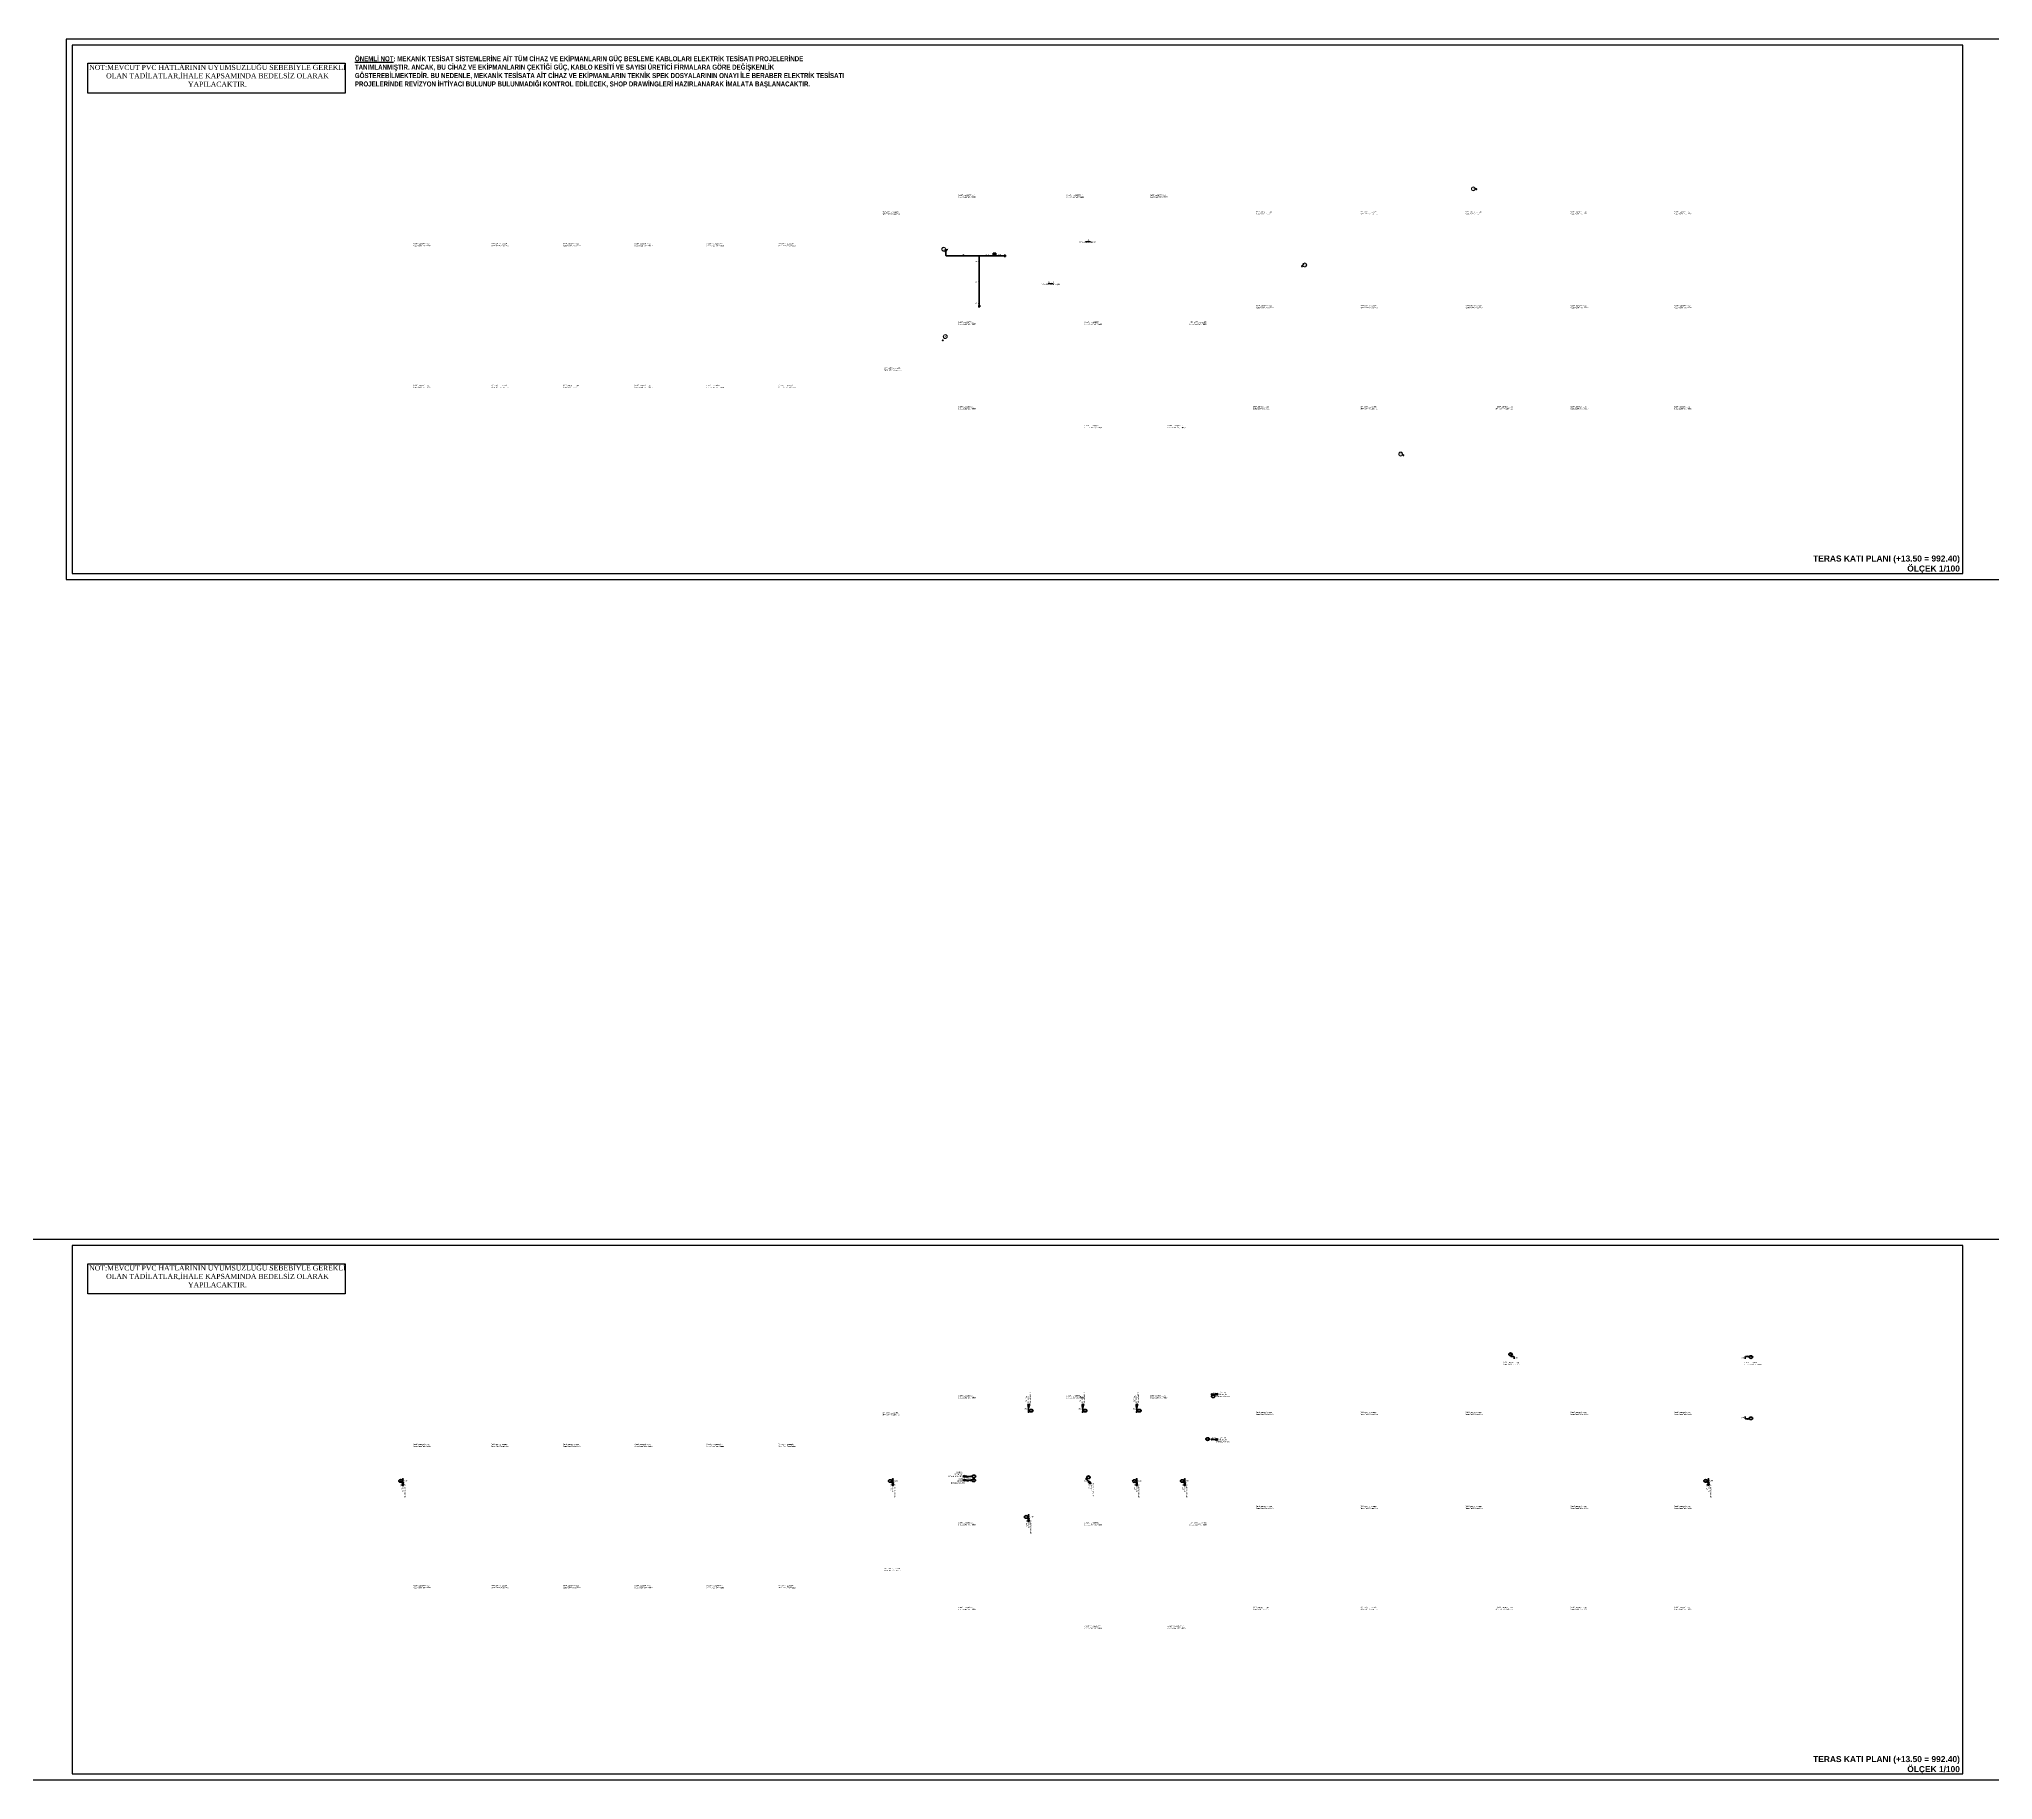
# Model space of a CAD drawing. Header units: centimetres. Extents: x 372964 to 529194, y 28783 to 59011.
# Drawn here: x 405014 to 437564, y 30011 to 59011 of the extents above; entities that cross this region are included whole.
import ezdxf
from ezdxf.enums import TextEntityAlignment as Align

# ---------------------------------------------------------------- set-up
doc = ezdxf.new("R2010")
doc.units = ezdxf.units.CM
for name, color, linetype in [('-M-MAHAL-DEBILER', 7, 'Continuous'), ('-M-MAHAL-ETIKET-NOT', 7, 'Continuous'), ('-M-MAHAL-ETIKET-NOTM', 7, 'Continuous'), ('-M-MAHAL-ETK-', 7, 'Continuous'), ('-M-MAHAL-HAVA-DEGISIM', 7, 'Continuous'), ('-M-MAHAL-NO', 7, 'Continuous'), ('-M-MAHAL-NOM', 7, 'Continuous')]:
    doc.layers.add(name, color=color, linetype=linetype)
for name, color, linetype, lineweight in [('0-KRCN-IST-YAZI', 81, 'Continuous', 30), ('0-KRCN-SHT-KOLADI-YAZIYAĞMURSUYU', 4, 'Continuous', 35), ('0-KRCN-SHT-LAVABO', 171, 'Continuous', 35), ('0-KRCN-SHT-PİSSU-BORU', 220, 'PISSU_LINE50', 40), ('0-KRCN-SHT-SÜZGEÇBANYO', 171, 'Continuous', 35), ('0-KRCN-SHT-YAZI-KOLADI-PİSSU', 1, 'Continuous', 35), ('0-KRCN-SHT-YAZI-ÇAP-PİSSU', 41, 'Continuous', 30), ('0-KRCN-SHT-YAĞMURSUYUBORUSU-100', 102, 'PISSU_LINE50', 35), ('0-KRCN-Z-ANTET', 71, 'Continuous', 30), ('0-MEK-SHT-aa YAĞMURSUYUBORUSU-100', 3, 'PISSU_LINE50', 35), ('0-MEK-SHT-KOLADI-YAZIYAĞMURSUYU', 4, 'Continuous', 35), ('AS_YAZI', 8, 'Continuous', 9), ('LBT-RADYATÖR ÇAP', 31, 'Continuous', 30)]:
    doc.layers.add(name, color=color, linetype=linetype, lineweight=lineweight)
doc.styles.add('-M-ISSO-TEXT-TTF', font='ARIALN.TTF')
doc.styles.add('-M-MHLETK-NOT', font='romans.shx', dxfattribs={"width": 0.7})
doc.styles.add('-M-MHLETK-TEXT', font='ARIALN.TTF', dxfattribs={"width": 0.7})
doc.styles.add('ARIAL', font='arial.ttf', dxfattribs={"width": 0.8})
doc.styles.add('C 100', font='romans.shx', dxfattribs={"width": 0.7, "height": 17.5})
doc.styles.add('Kalin02', font='arialbd.ttf')
doc.styles.add('MUF', font='isocpeur.ttf')
doc.styles.add('ROMANT', font='arial.ttf', dxfattribs={"height": 0.15})
doc.styles.add('YAZI', font='times.ttf')
doc.styles.add('ÇAP-2', font='ARIALNBI.TTF')
doc.linetypes.add('PISSU_LINE50', pattern='A,50,-10,["C",MUF,S=10,R=0,X=1,Y=-5],0', length=60)

# ---------------------------------------------------------------- blocks, each defined once
blk = doc.blocks.new('0-MEK-SHT-SÜZGEÇ BANYO-1')
at = {"layer": '0-KRCN-SHT-SÜZGEÇBANYO', "color": 120, "lineweight": 20}
for p, q in [((-5, -4.5), (5, -4.5)), ((-5, -6.5), (5, -6.5)), ((-5, -8.5), (5, -8.5)), ((-5, -10.5), (5, -10.5))]:
    blk.add_line(p, q, dxfattribs=at)
at = {"layer": '0-KRCN-SHT-SÜZGEÇBANYO'}
blk.add_lwpolyline([(-7.5, 0), (7.5, 0), (7.5, -15), (-7.5, -15)], close=True, dxfattribs=at)
at = {"layer": '0-KRCN-SHT-SÜZGEÇBANYO', "color": 120, "lineweight": 20}
blk.add_lwpolyline([(-5, -2.5), (5, -2.5), (5, -12.5), (-5, -12.5)], close=True, dxfattribs=at)
at = {"layer": '0-KRCN-SHT-SÜZGEÇBANYO'}
blk.add_circle((0, -7.5), 3.5, dxfattribs=at)
blk = doc.blocks.new('A$C354C280E')
at = {"layer": '0-KRCN-SHT-YAZI-KOLADI-PİSSU', "color": 6, "lineweight": 20}
for radius in [22, 20]:
    blk.add_circle((0, 0), radius, dxfattribs=at)
at = {"layer": '0-KRCN-SHT-YAZI-KOLADI-PİSSU', "color": 6, "style": 'YAZI', "width": 0.7}
blk.add_text('PS', height=14, rotation=360, dxfattribs=at).set_placement((1, 0), align=Align.MIDDLE_RIGHT)
blk.add_attdef('99', text='', height=14, rotation=360, dxfattribs=at).set_placement((1, 0), align=Align.MIDDLE_LEFT)
blk = doc.blocks.new('M-MHLETK-YNG')
blk.add_wipeout([(-2.1, 1.7), (2.1, 1.7), (2.1, 0), (-2.1, 0)]).dxf.layer = '-M-MAHAL-ETK-'
at = {"layer": '-M-MAHAL-ETK-', "color": 0}
for p, q in [((-2.1, 0), (2.1, 0)), ((-1.2, 0), (-1.2, 0))]:
    blk.add_line(p, q, dxfattribs=at)
blk.add_lwpolyline([(-1.9, 1.7, 0.1, 0.1, 0), (1.9, 1.7, 0.1, 0.1, -0.414214), (2.1, 1.5, 0.1, 0.1, 0), (2.1, 0.2, 0.1, 0.1, -0.414214), (1.9, 0, 0.1, 0.1, 0), (-1.9, 0, 0.1, 0.1, -0.414214), (-2.1, 0.2, 0.1, 0.1, 0), (-2.1, 1.5, 0.1, 0.1, -0.414214)], format="xyseb", close=True, dxfattribs=at)
at = {"layer": '-M-MAHAL-DEBILER', "color": 4, "style": '-M-MHLETK-NOT', "width": 0.5, "flags": 8}
blk.add_attdef('DEBIS', text='', height=0.4, dxfattribs=at).set_placement((-2.2, 2.1), align=Align.MIDDLE_CENTER)
at = {"layer": '-M-MAHAL-DEBILER', "color": 191, "style": '-M-MHLETK-NOT', "width": 0.5, "flags": 8}
blk.add_attdef('DEBIR', text='', height=0.4, dxfattribs=at).set_placement((-1.6, 2.1), align=Align.MIDDLE_CENTER)
at = {"layer": '-M-MAHAL-DEBILER', "color": 31, "style": '-M-MHLETK-NOT', "width": 0.5, "flags": 8}
blk.add_attdef('DEBIF', text='', height=0.4, dxfattribs=at).set_placement((1.6, 2.1), align=Align.MIDDLE_CENTER)
at = {"layer": '-M-MAHAL-DEBILER', "color": 1, "style": '-M-MHLETK-NOT', "width": 0.5, "flags": 8}
blk.add_attdef('DEBIE', text='', height=0.4, dxfattribs=at).set_placement((2.3, 2.1), align=Align.MIDDLE_CENTER)
at = {"layer": '-M-MAHAL-ETIKET-NOT', "color": 3}
for tag, height, style, width, flags, p in [('KIS', 0.04, '-M-MHLETK-NOT', 0.5, 9, (-2.6, 1.6)), ('ALAN', 0.04, '-M-MHLETK-NOT', 0.5, 9, (-2.6, 1.6)), ('RH', 0.04, '-M-MHLETK-NOT', 0.5, 9, (-2.4, 1.6)), ('YUKSEKLIK', 0.04, '-M-MHLETK-NOT', 0.5, 9, (-2.3, 1.6)), ('YAZ', 0.04, '-M-MHLETK-NOT', 0.5, 9, (-2.2, 1.6)), ('MAH-ADI', 1.11, '-M-ISSO-TEXT-TTF', 0.8, 8, (0, -0.9))]:
    blk.add_attdef(tag, text='', height=height, dxfattribs=dict(at, style=style, width=width, flags=flags)).set_placement(p, align=Align.MIDDLE_CENTER)
at = {"layer": '-M-MAHAL-ETIKET-NOT', "color": 3, "style": '-M-MHLETK-NOT', "width": 0.5, "flags": 9}
for tag, p, height in [('KLKTR', (-2.6, 1.4), 0.04), ('HL', (-2.6, 1.5), 0.0286), ('RDY-BOY1', (-2.6, 1.4), 0.0286), ('RDY-BOY2', (-2.6, 1.3), 0.0286), ('RDY-BOY3', (-2.6, 1.3), 0.0286), ('RDY-BOY4', (-2.6, 1.2), 0.0286), ('KON-BOY1', (-2.6, 1.1), 0.0286), ('KON-BOY2', (-2.6, 1.1), 0.0286), ('KON-BOY3', (-2.6, 1), 0.0286), ('FCU-TIP1', (-2.6, 1), 0.0286), ('FCU-TIP2', (-2.6, 0.9), 0.0286), ('FCU-TIP3', (-2.6, 0.9), 0.0286), ('VRV-TIP1', (-2.6, 0.8), 0.0286), ('VRV-TIP2', (-2.6, 0.7), 0.0286), ('HLA', (-2.5, 1.5), 0.0286), ('RDY-TIP1', (-2.5, 1.4), 0.0286), ('RDY-TIP2', (-2.5, 1.3), 0.0286), ('RDY-TIP3', (-2.5, 1.3), 0.0286), ('RDY-TIP4', (-2.5, 1.2), 0.0286), ('KON-TIP1', (-2.5, 1.1), 0.0286), ('KON-TIP2', (-2.5, 1.1), 0.0286), ('KON-TIP3', (-2.5, 1), 0.0286), ('FCU-ADET1', (-2.5, 1), 0.0286), ('FCU-ADET2', (-2.5, 0.9), 0.0286), ('FCU-ADET3', (-2.5, 0.9), 0.0286), ('VRV-ADET1', (-2.5, 0.8), 0.0286), ('VRV-ADET2', (-2.5, 0.7), 0.0286), ('RDY-ADET1', (-2.4, 1.4), 0.0286), ('RDY-ADET2', (-2.4, 1.3), 0.0286), ('RDY-ADET3', (-2.4, 1.3), 0.0286), ('RDY-ADET4', (-2.4, 1.2), 0.0286), ('KON-ADET1', (-2.4, 1.1), 0.0286), ('KON-ADET2', (-2.4, 1.1), 0.0286), ('KON-ADET3', (-2.4, 1), 0.0286), ('FCU-KAP1', (-2.4, 1), 0.0286), ('FCU-KAP2', (-2.4, 0.9), 0.0286), ('FCU-KAP3', (-2.4, 0.9), 0.0286), ('VRV-KAP1', (-2.4, 0.8), 0.0286), ('VRV-KAP2', (-2.4, 0.7), 0.0286), ('RDY-ISI1', (-2.3, 1.4), 0.0286), ('RDY-ISI2', (-2.3, 1.3), 0.0286), ('RDY-ISI3', (-2.3, 1.3), 0.0286), ('RDY-ISI4', (-2.3, 1.2), 0.0286), ('KON-ISI1', (-2.3, 1.1), 0.0286), ('KON-ISI2', (-2.3, 1.1), 0.0286), ('KON-ISI3', (-2.3, 1), 0.0286), ('FCU-DUY1', (-2.3, 1), 0.0286), ('FCU-DUY2', (-2.3, 0.9), 0.0286), ('FCU-DUY3', (-2.3, 0.9), 0.0286), ('VRV-DUY1', (-2.3, 0.8), 0.0286), ('VRV-DUY2', (-2.3, 0.7), 0.0286), ('AHU', (-2.2, 1.4), 0.0286), ('SHG', (-2.2, 1.5), 0.0286), ('FCU-SOG1', (-2.2, 1), 0.0286), ('FCU-SOG2', (-2.2, 0.9), 0.0286), ('FCU-SOG3', (-2.2, 0.9), 0.0286), ('VRV-SOG1', (-2.2, 0.8), 0.0286), ('VRV-SOG2', (-2.2, 0.7), 0.0286), ('LHG', (-2.1, 1.5), 0.0286), ('RDY-BNP1', (-2.1, 1.4), 0.0286), ('RDY-BNP2', (-2.1, 1.3), 0.0286), ('RDY-BNP3', (-2.1, 1.3), 0.0286), ('RDY-BNP4', (-2.1, 1.2), 0.0286), ('KON-BNP1', (-2.1, 1.1), 0.0286), ('KON-BNP2', (-2.1, 1.1), 0.0286), ('KON-BNP3', (-2.1, 1), 0.0286), ('EF', (-2, 1.4), 0.0286), ('HG', (-2, 1.5), 0.0286), ('HGA', (-2, 1.5), 0.0286), ('RDY-BNK1', (-2, 1.4), 0.0286), ('RDY-BNK2', (-2, 1.3), 0.0286), ('RDY-BNK3', (-2, 1.3), 0.0286), ('RDY-BNK4', (-2, 1.2), 0.0286), ('KON-BNK1', (-2, 1.1), 0.0286), ('KON-BNK2', (-2, 1.1), 0.0286), ('KON-BNK3', (-2, 1), 0.0286), ('FCU-ISI1', (-2, 1), 0.0286), ('FCU-ISI2', (-2, 0.9), 0.0286), ('FCU-ISI3', (-2, 0.9), 0.0286), ('VRV-ISI1', (-2, 0.8), 0.0286), ('VRV-ISI2', (-2, 0.7), 0.0286), ('FCU-DEBI1', (-2, 1), 0.0286), ('FCU-DEBI2', (-2, 0.9), 0.0286), ('FCU-DEBI3', (-2, 0.9), 0.0286), ('VRV-DEBI1', (-2, 0.8), 0.0286), ('VRV-DEBI2', (-2, 0.7), 0.0286), ('FCU-BNP1', (-1.8, 1), 0.0286), ('FCU-BNP2', (-1.8, 0.9), 0.0286), ('FCU-BNP3', (-1.8, 0.9), 0.0286), ('VRV-BNP1', (-1.8, 0.8), 0.0286), ('VRV-BNP2', (-1.8, 0.7), 0.0286), ('FCU-BNK1', (-1.6, 1), 0.0286), ('FCU-BNK2', (-1.6, 0.9), 0.0286), ('FCU-BNK3', (-1.6, 0.9), 0.0286), ('VRV-BNK1', (-1.6, 0.8), 0.0286), ('VRV-BNK2', (-1.6, 0.7), 0.0286)]:
    blk.add_attdef(tag, p, '', height=height, dxfattribs=at)
at = {"layer": '-M-MAHAL-ETIKET-NOTM', "color": 3, "style": '-M-ISSO-TEXT-TTF', "width": 0.8, "flags": 8}
blk.add_attdef('MAH-ADI2', text='', height=1.11, dxfattribs=at).set_placement((0, -2.5), align=Align.MIDDLE_CENTER)
at = {"layer": '-M-MAHAL-HAVA-DEGISIM', "style": '-M-MHLETK-NOT', "width": 0.5, "flags": 8}
for tag, p in [('HAVADEG', (0, 3.6)), ('HAVA', (0, 2.4))]:
    blk.add_attdef(tag, text='', height=0.6, dxfattribs=at).set_placement(p, align=Align.MIDDLE_CENTER)
at = {"layer": '-M-MAHAL-NO', "color": 7, "style": '-M-MHLETK-TEXT', "width": 0.6, "flags": 8}
blk.add_attdef('MAH-NO', text='', height=1.11, dxfattribs=at).set_placement((0, 0.9), align=Align.MIDDLE_CENTER)
at = {"layer": '-M-MAHAL-NOM', "color": 7, "style": '-M-MHLETK-TEXT', "width": 0.6, "flags": 8}
blk.add_attdef('MAH-NOM', text='', height=1.11, dxfattribs=at).set_placement((0, 0.9), align=Align.MIDDLE_CENTER)
blk = doc.blocks.new('0-KRCN-SHT-LAV.YUV.BATARYALI-50')
at = {"layer": '0-KRCN-SHT-LAVABO', "color": 171}
for p, q in [((-23, 0), (-24, -23)), ((23, 0), (-23, 0)), ((-17, -14), (-24, -11)), ((-16, -14), (-20, -5)), ((-15, -13), (-15, -3)), ((24, -23), (23, 0))]:
    blk.add_line(p, q, dxfattribs=at)
at = {"layer": '0-KRCN-SHT-LAVABO', "color": 120, "lineweight": 20}
blk.add_line((-1, -15), (1, -15), dxfattribs=at)
for points in [[(-3, -10, 0.033083), (-8, -11, 0.068688), (-14, -13, 0.105663), (-19, -17, 0.165518), (-20, -21), (-20, -23, 0.165518), (-19, -27, 0.105663), (-14, -31, 0.068688), (-8, -33, 0.054871), (0, -34, 0.054871), (8, -33, 0.068688), (14, -31, 0.105663), (19, -27, 0.165518), (20, -23), (20, -21, 0.165518), (19, -17, 0.105663), (14, -13, 0.068688), (8, -11, 0.033935), (3, -10, 0.033935)], [(-2, -9, 0.10713), (-5, -8), (-7, -7, -1), (-7, -5), (7, -5, -1), (7, -7), (5, -8, 0.10713), (2, -9)]]:
    blk.add_lwpolyline(points, format="xyb", dxfattribs=at)
at = {"layer": '0-KRCN-SHT-LAVABO', "color": 171}
for points in [[(-4, -5, 3.657854), (-4, -8, 3.657854)], [(4, -8, 3.657854), (4, -5, 3.657854)]]:
    blk.add_lwpolyline(points, format="xyb", dxfattribs=at)
at = {"layer": '0-KRCN-SHT-LAVABO', "color": 120, "lineweight": 20}
for points in [[(-1, -16), (-2, -11, 0.074144), (-2, -9, -1.453961), (2, -9, 0.074144), (2, -11), (1, -16, -1)], [(-1, -15, 1), (1, -15), (1, -9, 0.434812), (1, -8), (-1, -8, 0.434812), (-1, -9)]]:
    blk.add_lwpolyline(points, format="xyb", close=True, dxfattribs=at)
for centre, radius, start, end in [((-15, -12), 8.67, 102.8152, 173.0567), ((0, -99), 97.4, 90, 99.9599), ((0, -7), 2.36, 9.8407, 170.1593), ((0, -8), 2.36, 346.3524, 193.6476), ((0, -18), 2.25, 132.9351, 46.9246), ((0, -4), 5.71, 257.0186, 267.5183), ((-1, -10), 0.3, 78.6626, 186.9701), ((0, -99), 97.4, 80.0401, 90), ((0, -4), 5.71, 272.4817, 282.9814), ((1, -10), 0.3, 353.0299, 101.3374), ((15, -12), 8.67, 6.9433, 77.1848)]:
    blk.add_arc(centre, radius, start, end, dxfattribs=at)
at = {"layer": '0-KRCN-SHT-LAVABO', "color": 171}
for centre, radius, start, end in [((-14, -23), 10.1, 179.9355, 217.5931), ((-7, -18), 18.6, 217.5931, 241.7197), ((-3, -10), 28, 241.7197, 257.4371), ((0, 3), 41.5, 257.4371, 270), ((0, -18), 3.75, 122.0423, 57.6242), ((0, 3), 41.5, 270, 282.5629), ((3, -10), 28, 282.5629, 298.2803), ((7, -18), 18.6, 298.2803, 322.4069), ((14, -23), 10.1, 322.4069, 0.0645)]:
    blk.add_arc(centre, radius, start, end, dxfattribs=at)
blk = doc.blocks.new('A$C75464483-')
at = {"layer": '0-KRCN-SHT-KOLADI-YAZIYAĞMURSUYU', "linetype": 'Continuous'}
for points in [[(22, 6, -0.254464), (22, -6, -0.105847), (17, -12, -0.086514), (9, -16, -0.153914), (-11, -16, -0.086514), (-18, -12, -0.105847), (-23, -6, -0.254464), (-23, 6, -0.105847), (-18, 12, -0.086514), (-11, 16, -0.153914), (9, 16, -0.086514), (17, 12, -0.105847), (22, 6, -0.125236)], [(21, 5, -0.254464), (21, -5, -0.105847), (16, -10, -0.086514), (9, -14, -0.153914), (-10, -14, -0.086514), (-17, -10, -0.105847), (-22, -5, -0.254464), (-22, 5, -0.105847), (-17, 10, -0.086514), (-10, 14, -0.153914), (9, 14, -0.086514), (16, 10, -0.105847), (21, 5, -0.125236)]]:
    blk.add_lwpolyline(points, format="xyb", dxfattribs=at)
at = {"layer": '0-KRCN-SHT-KOLADI-YAZIYAĞMURSUYU', "linetype": 'Continuous', "style": 'YAZI', "width": 0.6}
blk.add_text('YS', height=18, rotation=360, dxfattribs=at).set_placement((0, 0), align=Align.MIDDLE_RIGHT)
blk.add_attdef('99', text='', height=18, rotation=360, dxfattribs=at).set_placement((0, 0), align=Align.MIDDLE_LEFT)

msp = doc.modelspace()

# ---------------------------------------------------------------- hatches: boundary and pattern name
at = {"layer": '0-KRCN-SHT-PİSSU-BORU'}
h = msp.add_hatch(dxfattribs=at)
h.set_pattern_fill('ANSI37', color=256, scale=0.2, angle=180)
h.set_pattern_definition([(45, (425580.2358, 64917.6992), (-0.449012806, 0.449012806), []), (135, (425580.2358, 64917.6992), (-0.449012806, -0.449012806), [])])
h.paths.add_polyline_path([(428960.48, 56512.563, 1), (428954.48, 56512.563, 1)])
h.paths.add_polyline_path([(428962.48, 56512.563, 1), (428952.48, 56512.563, 1)])
h = msp.add_hatch(dxfattribs=at)
h.set_pattern_fill('ANSI37', color=256, scale=0.2, angle=180)
h.set_pattern_definition([(45, (416741.1721, 63873.7832), (-0.449012806, 0.449012806), []), (135, (416741.1721, 63873.7832), (-0.449012806, -0.449012806), [])])
h.paths.add_polyline_path([(420121.417, 55468.647, 1), (420115.417, 55468.647, 1)])
h.paths.add_polyline_path([(420123.417, 55468.647, 1), (420113.417, 55468.647, 1)])
h = msp.add_hatch(dxfattribs=at)
h.set_pattern_fill('ANSI37', color=256, scale=0.2, angle=180)
h.set_pattern_definition([(45, (422677.7672, 63632.6992), (-0.449012806, 0.449012806), []), (135, (422677.7672, 63632.6992), (-0.449012806, -0.449012806), [])])
h.paths.add_polyline_path([(426058.012, 55227.563, 1), (426052.012, 55227.563, 1)])
h.paths.add_polyline_path([(426060.012, 55227.563, 1), (426050.012, 55227.563, 1)])
h = msp.add_hatch(dxfattribs=at)
h.set_pattern_fill('ANSI37', color=256, scale=0.2, angle=180)
h.set_pattern_definition([(45, (416692.2949, 62397.6992), (-0.449012806, 0.449012806), []), (135, (416692.2949, 62397.6992), (-0.449012806, -0.449012806), [])])
h.paths.add_polyline_path([(420072.54, 53992.563, 1), (420066.54, 53992.563, 1)])
h.paths.add_polyline_path([(420074.54, 53992.563, 1), (420064.54, 53992.563, 1)])
h = msp.add_hatch(dxfattribs=at)
h.set_pattern_fill('ANSI37', color=256, scale=0.2, angle=180)
h.set_pattern_definition([(45, (424366.093, 60483.02634), (-0.449012806, 0.449012806), []), (135, (424366.093, 60483.02634), (-0.449012806, -0.449012806), [])])
h.paths.add_polyline_path([(427746.338, 52077.89, 1), (427740.338, 52077.89, 1)])
h.paths.add_polyline_path([(427748.338, 52077.89, 1), (427738.338, 52077.89, 1)])

# ---------------------------------------------------------------- linework, layer by layer
at = {"layer": '0-KRCN-SHT-KOLADI-YAZIYAĞMURSUYU', "linetype": 'Continuous', "ltscale": 0.01}
for points in [[(421499.727, 36275.312), (421512.548, 36250.819), (421505.49, 36250.83), (421510.337, 36223.951), (421489.154, 36223.951), (421494.243, 36250.831), (421486.905, 36250.819), (421499.727, 36275.312)], [(422399.727, 36275.312), (422412.548, 36250.819), (422405.49, 36250.83), (422410.337, 36223.951), (422389.154, 36223.951), (422394.243, 36250.831), (422386.905, 36250.819), (422399.727, 36275.312)], [(423299.727, 36275.312), (423312.548, 36250.819), (423305.49, 36250.83), (423310.337, 36223.951), (423289.154, 36223.951), (423294.243, 36250.831), (423286.905, 36250.819), (423299.727, 36275.312)], [(424659.325, 36435.082), (424634.832, 36422.26), (424634.843, 36429.319), (424607.963, 36424.471), (424607.963, 36445.654), (424634.844, 36440.565), (424634.832, 36447.903), (424659.325, 36435.082)], [(424659.325, 35682.582), (424634.832, 35669.76), (424634.843, 35676.819), (424607.963, 35671.971), (424607.963, 35693.154), (424634.844, 35688.065), (424634.832, 35695.403), (424659.325, 35682.582)], [(411074.727, 34912.984), (411087.548, 34937.477), (411080.49, 34937.466), (411085.337, 34964.345), (411064.154, 34964.345), (411069.243, 34937.464), (411061.905, 34937.477), (411074.727, 34912.984)], [(419237.227, 34912.984), (419250.048, 34937.477), (419242.99, 34937.466), (419247.837, 34964.345), (419226.654, 34964.345), (419231.743, 34937.464), (419224.405, 34937.477), (419237.227, 34912.984)], [(420405.44, 35068.047), (420429.933, 35055.226), (420429.922, 35062.284), (420456.801, 35057.436), (420456.801, 35078.62), (420429.921, 35073.531), (420429.933, 35080.869), (420405.44, 35068.047)], [(420405.44, 35005.082), (420429.933, 34992.26), (420429.922, 34999.319), (420456.801, 34994.471), (420456.801, 35015.654), (420429.921, 35010.565), (420429.933, 35017.903), (420405.44, 35005.082)], [(422536.484, 34945.797), (422528.231, 34972.183), (422523.248, 34967.184), (422507.669, 34989.618), (422492.69, 34974.639), (422515.296, 34959.231), (422510.099, 34954.05), (422536.484, 34945.797)], [(423299.727, 34912.984), (423312.548, 34937.477), (423305.49, 34937.466), (423310.337, 34964.345), (423289.154, 34964.345), (423294.243, 34937.464), (423286.905, 34937.477), (423299.727, 34912.984)], [(424099.727, 34912.984), (424112.548, 34937.477), (424105.49, 34937.466), (424110.337, 34964.345), (424089.154, 34964.345), (424094.243, 34937.464), (424086.905, 34937.477), (424099.727, 34912.984)], [(432824.727, 34912.984), (432837.548, 34937.477), (432830.49, 34937.466), (432835.337, 34964.345), (432814.154, 34964.345), (432819.243, 34937.464), (432811.905, 34937.477), (432824.727, 34912.984)], [(421499.727, 34312.984), (421512.548, 34337.477), (421505.49, 34337.466), (421510.337, 34364.345), (421489.154, 34364.345), (421494.243, 34337.464), (421486.905, 34337.477), (421499.727, 34312.984)]]:
    msp.add_lwpolyline(points, dxfattribs=at)
at = {"layer": '0-KRCN-SHT-PİSSU-BORU'}
for p, q in [((420118.417, 55410.471), (420118.417, 55463.647)), ((420118.417, 55410.471), (420128.417, 55400.471)), ((421098.464, 55400.471), (420128.417, 55400.471)), ((420660.192, 55400.471), (420678.131, 55382.533)), ((420678.131, 54570.466), (420678.131, 55382.533)), ((420930.084, 55410.471), (420920.084, 55400.471)), ((420930.084, 55424.76), (420930.084, 55410.471))]:
    msp.add_line(p, q, dxfattribs=at)
for centre, radius in [((428957.48, 56512.563), 5), ((428957.48, 56512.563), 3), ((420118.417, 55468.647), 5), ((420118.417, 55468.647), 3), ((426055.012, 55227.563), 5), ((426055.012, 55227.563), 3), ((420069.54, 53992.563), 5), ((420069.54, 53992.563), 3), ((427743.338, 52077.89), 5), ((427743.338, 52077.89), 3)]:
    msp.add_circle(centre, radius, dxfattribs=at)
at = {"layer": '0-KRCN-SHT-YAZI-ÇAP-PİSSU', "linetype": 'Continuous'}
for p, q in [((420131.397, 55497.817), (420118.326, 55468.647)), ((420153.298, 55497.817), (420131.397, 55497.817)), ((420425.482, 55405.817), (420425.482, 55400.471)), ((420821.227, 55405.817), (420821.227, 55400.471)), ((421029.258, 55405.817), (421029.258, 55400.471)), ((420672.784, 55304.924), (420678.131, 55304.924)), ((420672.784, 54962.163), (420678.131, 54962.163)), ((420672.784, 54607.768), (420678.131, 54607.768))]:
    msp.add_line(p, q, dxfattribs=at)
at = {"layer": '0-KRCN-SHT-YAĞMURSUYUBORUSU-100'}
for p, q in [((421499.746, 36140.063), (421499.746, 36223.951)), ((422399.746, 36140.063), (422399.746, 36223.951)), ((423299.746, 36140.063), (423299.746, 36223.951)), ((424547.246, 36435.063), (424607.963, 36435.063)), ((424547.246, 35682.563), (424607.963, 35682.563)), ((411074.746, 35025.063), (411074.746, 34964.345)), ((419237.246, 35025.063), (419237.246, 34964.345)), ((420542.246, 35068.063), (420456.801, 35068.028)), ((420542.246, 35005.063), (420456.801, 35005.063)), ((422457.246, 35025.063), (422500.18, 34982.129)), ((423299.746, 35025.063), (423299.746, 34964.345)), ((424099.746, 35025.063), (424099.746, 34964.345)), ((432824.746, 35025.063), (432824.746, 34964.345)), ((421499.746, 34425.063), (421499.746, 34364.345))]:
    msp.add_line(p, q, dxfattribs=at)
at = {"layer": '0-KRCN-SHT-YAĞMURSUYUBORUSU-100', "linetype": 'ByBlock'}
msp.add_circle((432824.746, 35025.063), 5, dxfattribs=at)
at = {"layer": '0-KRCN-Z-ANTET'}
for points in [[(372964.066, 30011.261), (513637.225, 30011.261), (513637.225, 39011.261), (372964.066, 39011.261)], [(405564.066, 30111.261), (437064.066, 30111.261), (437064.066, 38911.261), (405564.066, 38911.261)]]:
    msp.add_lwpolyline(points, close=True, dxfattribs=at)
at = {"layer": '0-MEK-SHT-aa YAĞMURSUYUBORUSU-100'}
for p, q in [((429546.246, 37066.063), (429580.246, 37066.063)), ((429590.246, 37056.063), (429580.246, 37066.063)), ((429590.246, 37023.563), (429590.246, 37056.063)), ((433434.246, 37056.063), (433444.246, 37066.063)), ((433434.246, 37023.563), (433434.246, 37056.063)), ((433478.246, 37066.063), (433444.246, 37066.063)), ((433434.246, 36066.563), (433434.246, 36034.063)), ((433434.246, 36034.063), (433444.246, 36024.063)), ((433478.246, 36024.063), (433444.246, 36024.063))]:
    msp.add_line(p, q, dxfattribs=at)
for centre in [(429541.246, 37066.063), (429541.246, 37066.063), (433483.246, 37066.063), (433483.246, 37066.063), (421499.746, 36140.063), (421499.746, 36140.063), (422399.746, 36140.063), (422399.746, 36140.063), (423299.746, 36140.063), (423299.746, 36140.063), (424547.246, 36435.063), (424547.246, 36435.063), (433483.246, 36024.063), (433483.246, 36024.063), (433483.246, 36024.063), (433483.246, 36024.063), (424547.246, 35682.563), (424547.246, 35682.563), (411074.746, 35025.063), (411074.746, 35025.063), (419237.246, 35025.063), (419237.246, 35025.063), (420542.246, 35068.063), (420542.246, 35068.063), (420542.246, 35005.063), (420542.246, 35005.063), (422457.246, 35025.063, 583.333), (422457.246, 35025.063), (423299.746, 35025.063, 583.333), (423299.746, 35025.063), (424099.746, 35025.063, 583.333), (424099.746, 35025.063), (432824.746, 35025.063), (421499.746, 34425.063), (421499.746, 34425.063)]:
    msp.add_circle(centre, 5, dxfattribs=at)

# ---------------------------------------------------------------- block references
at = {"layer": '-M-MAHAL-ETK-', "xscale": 20, "yscale": 20, "zscale": 20}
for p, values in [((422490.793, 55641.387), {'MAH-NO': 'T-01', 'MAH-ADI': 'OPTİK ATIŞ PLATFORMU'}), ((421866.184, 54941.086), {'MAH-NO': 'T-02', 'MAH-ADI': 'MEKANİK TEKNİK HACİM'})]:
    msp.add_blockref('M-MHLETK-YNG', p, dxfattribs=at).add_auto_attribs(values)
at = {"layer": '0-KRCN-SHT-KOLADI-YAZIYAĞMURSUYU', "linetype": 'Continuous'}
ref = msp.add_blockref('A$C75464483-', (429529.552, 37102.03), dxfattribs=dict(at, xscale=1.25, yscale=1.25, zscale=1.25))
ref.add_attrib('99', '17', dxfattribs={"height": 22.5, "style": 'YAZI', "width": 0.7}).set_placement((429529.57, 37102.03), align=Align.MIDDLE_LEFT)
ref = msp.add_blockref('A$C75464483-', (433532.909, 37055.371), dxfattribs=dict(at, xscale=1.25, yscale=1.25, zscale=1.25))
ref.add_attrib('99', '18', dxfattribs={"height": 22.5, "style": 'YAZI', "width": 0.7}).set_placement((433532.927, 37055.371), align=Align.MIDDLE_LEFT)
ref = msp.add_blockref('A$C75464483-', (421544.135, 36162.358), dxfattribs=dict(at, xscale=1.25, yscale=1.25, zscale=1.25))
ref.add_attrib('99', '06', dxfattribs={"height": 22.5, "style": 'YAZI', "width": 0.7}).set_placement((421544.152, 36162.358), align=Align.MIDDLE_LEFT)
ref = msp.add_blockref('A$C75464483-', (422444.135, 36162.358), dxfattribs=dict(at, xscale=1.25, yscale=1.25, zscale=1.25))
ref.add_attrib('99', '08', dxfattribs={"height": 22.5, "style": 'YAZI', "width": 0.7}).set_placement((422444.152, 36162.358), align=Align.MIDDLE_LEFT)
ref = msp.add_blockref('A$C75464483-', (423344.135, 36162.358), dxfattribs=dict(at, xscale=1.25, yscale=1.25, zscale=1.25))
ref.add_attrib('99', '09', dxfattribs={"height": 22.5, "style": 'YAZI', "width": 0.7}).set_placement((423344.152, 36162.358), align=Align.MIDDLE_LEFT)
ref = msp.add_blockref('A$C75464483-', (424574.851, 36401.855), dxfattribs=dict(at, xscale=1.25, yscale=1.25, zscale=1.25))
ref.add_attrib('99', '13', dxfattribs={"height": 22.5, "style": 'YAZI', "width": 0.7}).set_placement((424574.869, 36401.855), align=Align.MIDDLE_LEFT)
ref = msp.add_blockref('A$C75464483-', (433532.909, 36034.754), dxfattribs=dict(at, xscale=1.25, yscale=1.25, zscale=1.25))
ref.add_attrib('99', '19', dxfattribs={"height": 22.5, "style": 'YAZI', "width": 0.7}).set_placement((433532.927, 36034.754), align=Align.MIDDLE_LEFT)
ref = msp.add_blockref('A$C75464483-', (424482.919, 35689.907), dxfattribs=dict(at, xscale=1.25, yscale=1.25, zscale=1.25))
ref.add_attrib('99', '12', dxfattribs={"height": 22.5, "style": 'YAZI', "width": 0.7}).set_placement((424482.937, 35689.907), align=Align.MIDDLE_LEFT)
ref = msp.add_blockref('A$C75464483-', (411037.588, 34991.947), dxfattribs=dict(at, xscale=1.25, yscale=1.25, zscale=1.25))
ref.add_attrib('99', '01', dxfattribs={"height": 22.5, "style": 'YAZI', "width": 0.7}).set_placement((411037.605, 34991.947), align=Align.MIDDLE_LEFT)
ref = msp.add_blockref('A$C75464483-', (419194.798, 34990.66), dxfattribs=dict(at, xscale=1.25, yscale=1.25, zscale=1.25))
ref.add_attrib('99', '02', dxfattribs={"height": 22.5, "style": 'YAZI', "width": 0.7}).set_placement((419194.815, 34990.66), align=Align.MIDDLE_LEFT)
ref = msp.add_blockref('A$C75464483-', (420584.098, 35002.668), dxfattribs=dict(at, xscale=1.25, yscale=1.25, zscale=1.25))
ref.add_attrib('99', '04', dxfattribs={"height": 22.5, "style": 'YAZI', "width": 0.7}).set_placement((420584.116, 35002.668), align=Align.MIDDLE_LEFT)
ref = msp.add_blockref('A$C75464483-', (420588.173, 35068.518), dxfattribs=dict(at, xscale=1.25, yscale=1.25, zscale=1.25))
ref.add_attrib('99', '03', dxfattribs={"height": 22.5, "style": 'YAZI', "width": 0.7}).set_placement((420588.19, 35068.518), align=Align.MIDDLE_LEFT)
ref = msp.add_blockref('A$C75464483-', (422496.972, 35052.563), dxfattribs=dict(at, xscale=1.25, yscale=1.25, zscale=1.25))
ref.add_attrib('99', '07', dxfattribs={"height": 22.5, "style": 'YAZI', "width": 0.7}).set_placement((422496.989, 35052.563), align=Align.MIDDLE_LEFT)
ref = msp.add_blockref('A$C75464483-', (423261.594, 34989.383), dxfattribs=dict(at, xscale=1.25, yscale=1.25, zscale=1.25))
ref.add_attrib('99', '10', dxfattribs={"height": 22.5, "style": 'YAZI', "width": 0.7}).set_placement((423261.611, 34989.383), align=Align.MIDDLE_LEFT)
ref = msp.add_blockref('A$C75464483-', (424059.827, 34990.908), dxfattribs=dict(at, xscale=1.25, yscale=1.25, zscale=1.25))
ref.add_attrib('99', '11', dxfattribs={"height": 22.5, "style": 'YAZI', "width": 0.7}).set_placement((424059.844, 34990.908), align=Align.MIDDLE_LEFT)
ref = msp.add_blockref('A$C75464483-', (432779.412, 34992.575), dxfattribs=dict(at, xscale=1.25, yscale=1.25, zscale=1.25))
ref.add_attrib('99', '14', dxfattribs={"height": 22.5, "style": 'YAZI', "width": 0.7}).set_placement((432779.429, 34992.575), align=Align.MIDDLE_LEFT)
ref = msp.add_blockref('A$C75464483-', (421459.346, 34391.525), dxfattribs=dict(at, xscale=1.25, yscale=1.25, zscale=1.25))
ref.add_attrib('99', '05', dxfattribs={"height": 22.5, "style": 'YAZI', "width": 0.7}).set_placement((421459.363, 34391.525), align=Align.MIDDLE_LEFT)
at = {"layer": '0-KRCN-SHT-LAVABO'}
msp.add_blockref('0-KRCN-SHT-LAV.YUV.BATARYALI-50', (420930.094, 55442.563), dxfattribs=at)
at = {"layer": '0-KRCN-SHT-SÜZGEÇBANYO', "xscale": -1.333333333333333, "yscale": 1.333333333333333, "zscale": 1.333333333333333, "rotation": 270}
for p in [(421113.131, 55400.471), (420688.131, 54560.466)]:
    msp.add_blockref('0-MEK-SHT-SÜZGEÇ BANYO-1', p, dxfattribs=at)
at = {"layer": '0-KRCN-SHT-YAZI-KOLADI-PİSSU', "color": 6, "lineweight": 20}
ref = msp.add_blockref('A$C354C280E', (428908.837, 56516.676), dxfattribs=dict(at, xscale=1.5, yscale=1.5, zscale=1.5))
ref.add_attrib('99', '04', dxfattribs={"color": 6, "height": 22.5, "style": 'YAZI', "width": 0.7}).set_placement((428909.741, 56516.676), align=Align.MIDDLE_LEFT)
ref = msp.add_blockref('A$C354C280E', (420085.365, 55511.272), dxfattribs=dict(at, xscale=1.5, yscale=1.5, zscale=1.5))
ref.add_attrib('99', '01', dxfattribs={"color": 6, "height": 22.5, "style": 'YAZI', "width": 0.7}).set_placement((420086.269, 55511.272), align=Align.MIDDLE_LEFT)
ref = msp.add_blockref('A$C354C280E', (426100.279, 55248.359), dxfattribs=dict(at, xscale=1.5, yscale=1.5, zscale=1.5))
ref.add_attrib('99', '03', dxfattribs={"color": 6, "height": 22.5, "style": 'YAZI', "width": 0.7}).set_placement((426101.183, 55248.359), align=Align.MIDDLE_LEFT)
ref = msp.add_blockref('A$C354C280E', (420110.28, 54055.454), dxfattribs=dict(at, xscale=1.5, yscale=1.5, zscale=1.5))
ref.add_attrib('99', '02', dxfattribs={"color": 6, "height": 22.5, "style": 'YAZI', "width": 0.7}).set_placement((420111.184, 54055.454), align=Align.MIDDLE_LEFT)
ref = msp.add_blockref('A$C354C280E', (427698.4, 52097.347), dxfattribs=dict(at, xscale=1.5, yscale=1.5, zscale=1.5))
ref.add_attrib('99', '07', dxfattribs={"color": 6, "height": 22.5, "style": 'YAZI', "width": 0.7}).set_placement((427699.304, 52097.347), align=Align.MIDDLE_LEFT)

# ---------------------------------------------------------------- texts
at = {"layer": '0-KRCN-SHT-KOLADI-YAZIYAĞMURSUYU', "linetype": 'Continuous', "char_height": 20, "width": 208.0143, "rotation": 90, "style": 'ROMANT'}
for s, insert, attachment_point in [('\\pi54.22543;ÇATIYA \\P\\pi39.70292;SERBEST \\P\\pi-8.91236;BIRAKILACAKTIR', (421450.107, 36249.753), 1), ('\\pi54.22543;ÇATIYA \\P\\pi39.70292;SERBEST \\P\\pi-8.91236;BIRAKILACAKTIR', (422350.107, 36249.753), 1), ('\\pi54.22543;ÇATIYA \\P\\pi39.70292;SERBEST \\P\\pi-8.91236;BIRAKILACAKTIR', (423250.107, 36249.753), 1), ('ÇATIYA SERBEST BIRAKILACAKTIR', (411031.862, 34937.507), 3), ('ÇATIYA SERBEST BIRAKILACAKTIR', (419193.898, 34937.507), 3), ('ÇATIYA SERBEST BIRAKILACAKTIR', (422498.885, 34961.397), 3), ('ÇATIYA SERBEST BIRAKILACAKTIR', (423256.398, 34937.507), 3), ('ÇATIYA SERBEST BIRAKILACAKTIR', (424056.398, 34937.507), 3), ('ÇATIYA SERBEST BIRAKILACAKTIR', (432784.398, 34937.507), 3), ('ÇATIYA SERBEST BIRAKILACAKTIR', (421456.398, 34337.507), 3)]:
    msp.add_mtext(s, dxfattribs=dict(at, insert=insert, attachment_point=attachment_point))
at = {"layer": '0-KRCN-SHT-KOLADI-YAZIYAĞMURSUYU', "linetype": 'Continuous', "char_height": 20, "width": 208.0143, "style": 'ROMANT'}
for s, insert, attachment_point in [('\\pi54.22543;ÇATIYA \\P\\pi39.70292;SERBEST \\P\\pi-8.91236;BIRAKILACAKTIR', (424634.801, 36476.183), 1), ('\\pi54.22543;ÇATIYA \\P\\pi39.70292;SERBEST \\P\\pi-8.91236;BIRAKILACAKTIR', (424634.801, 35723.683), 1), ('ÇATIYA SERBEST BIRAKILACAKTIR', (420394.561, 35144.673), 3), ('ÇATIYA SERBEST BIRAKILACAKTIR', (420434.058, 35034.438), 3)]:
    msp.add_mtext(s, dxfattribs=dict(at, insert=insert, attachment_point=attachment_point))
at = {"layer": '0-KRCN-SHT-YAZI-ÇAP-PİSSU', "linetype": 'Continuous', "style": 'ÇAP-2', "width": 0.7}
msp.add_text('İNİŞ', height=20, dxfattribs=at).set_placement((420132.218, 55513.572), align=Align.MIDDLE_LEFT)
for p in [(420436.25, 55419.36), (420831.996, 55419.36), (421040.026, 55419.36), (420666.628, 55305.702), (420666.628, 54962.941), (420666.628, 54608.546)]:
    msp.add_text('%%C110', height=20, dxfattribs=at).set_placement(p, align=Align.MIDDLE_RIGHT)
at = {"layer": '0-KRCN-SHT-YAZI-ÇAP-PİSSU', "char_height": 20, "width": 490.47749, "style": 'ÇAP-2'}
for insert, attachment_point in [((420328.656, 56423.113), 1), ((422128.656, 56423.113), 1), ((423521.156, 56423.113), 1), ((419065.189, 56139.564), 1), ((425286.156, 56143.166), 1), ((427028.656, 56143.166), 1), ((428778.656, 56143.166), 1), ((430528.656, 56143.166), 1), ((432256.156, 56143.166), 1), ((411248.656, 55610.613), 1), ((412546.156, 55610.613), 1), ((413741.156, 55610.613), 1), ((414936.156, 55610.613), 1), ((416131.156, 55610.613), 1), ((417326.156, 55610.613), 1), ((425286.156, 54578.113), 1), ((427028.656, 54578.113), 1), ((428778.515, 54578.113), 1), ((430528.656, 54578.113), 1), ((432256.156, 54578.113), 1), ((420328.656, 54308.113), 1), ((422428.656, 54308.113), 1), ((424465.835, 54308.113), 3), ((419093.656, 53543.113), 1), ((411248.656, 53255.613), 1), ((412546.156, 53255.613), 1), ((413741.156, 53255.613), 1), ((414936.156, 53255.613), 1), ((416131.156, 53255.613), 1), ((417326.156, 53255.613), 1), ((420328.656, 52898.166), 1), ((425236.156, 52898.166), 1), ((427028.656, 52898.166), 1), ((429570.835, 52898.166), 3), ((430528.656, 52898.166), 1), ((432256.156, 52898.166), 1), ((422428.656, 52583.166), 1), ((423816.156, 52583.166), 1), ((429406.763, 36979.94), 1), ((433418.18, 36974.351), 1), ((419065.189, 36139.564), 1), ((420328.656, 36423.113), 1), ((422128.656, 36423.113), 1), ((423521.156, 36423.113), 1), ((425286.156, 36143.166), 1), ((427028.656, 36143.166), 1), ((428778.656, 36143.166), 1), ((430528.656, 36143.166), 1), ((432256.156, 36143.166), 1), ((411248.656, 35610.613), 1), ((412546.156, 35610.613), 1), ((413741.156, 35610.613), 1), ((414936.156, 35610.613), 1), ((416131.156, 35610.613), 1), ((417326.156, 35610.613), 1), ((425286.156, 34578.113), 1), ((427028.656, 34578.113), 1), ((428778.515, 34578.113), 1), ((430528.656, 34578.113), 1), ((432256.156, 34578.113), 1), ((420328.656, 34308.113), 1), ((422428.656, 34308.113), 1), ((424465.835, 34308.113), 3), ((419093.656, 33543.113), 1), ((411248.656, 33255.613), 1), ((412546.156, 33255.613), 1), ((413741.156, 33255.613), 1), ((414936.156, 33255.613), 1), ((416131.156, 33255.613), 1), ((417326.156, 33255.613), 1), ((420328.656, 32898.166), 1), ((425236.156, 32898.166), 1), ((427028.656, 32898.166), 1), ((429570.835, 32898.166), 3), ((430528.656, 32898.166), 1), ((432256.156, 32898.166), 1), ((422428.656, 32583.166), 1), ((423816.156, 32583.166), 1)]:
    msp.add_mtext('{\\W0.7;Elektrikli ısıtıcı uygulanacaktır.\\PBakınız: Elektrik Tesisat Paftaları}', dxfattribs=dict(at, insert=insert, attachment_point=attachment_point))
at = {"layer": '0-MEK-SHT-KOLADI-YAZIYAĞMURSUYU', "linetype": 'Continuous', "style": 'ARIAL', "width": 0.8}
for p in [(429603.021, 37032.329), (433373.766, 37032.329), (424548.851, 36443.266), (421433.956, 36179.212), (422333.956, 36179.212), (423233.956, 36179.212), (433373.766, 36037.876), (424548.851, 35690.766), (411085.096, 34982.8), (419248.096, 34980.58), (420467.625, 35036.666), (420467.625, 34975.868), (422418.635, 34980.482), (423308.856, 34981.009), (424111.609, 34984.422), (432831.19, 34987.245), (421508.802, 34384.861)]:
    msp.add_text('Ø100', height=20, dxfattribs=at).set_placement(p)
at = {"layer": 'AS_YAZI', "char_height": 100, "attachment_point": 9, "style": 'Kalin02'}
for insert in [(437014.066, 50111.261), (437014.066, 30111.261)]:
    msp.add_mtext_dynamic_manual_height_columns('\\pt10200;TERAS KATI PLANI (+13.50 = 992.40) \\P\\ptz;ÖLÇEK 1/100', width=31947.85456, gutter_width=1875, heights=[0], dxfattribs=dict(at, insert=insert))
at = {"layer": 'LBT-RADYATÖR ÇAP', "color": 7, "insert": (410275.194, 58725.702), "char_height": 84, "attachment_point": 1, "style": 'C 100'}
msp.add_mtext_dynamic_manual_height_columns('{\\fArial|b1|i0|c162|p34;\\L\\C1;ÖNEMLİ NOT\\l:\\C0; MEKANİK TESİSAT SİSTEMLERİNE AİT TÜM CİHAZ VE EKİPMANLARIN GÜÇ BESLEME KABLOLARI ELEKTRİK TESİSATI PROJELERİNDE TANIMLANMIŞTIR. ANCAK, BU CİHAZ VE EKİPMANLARIN ÇEKTİĞİ GÜÇ, KABLO KESİTİ VE SAYISI ÜRETİCİ FİRMALARA GÖRE DEĞİŞKENLİK GÖSTEREBİLMEKTEDİR. BU NEDENLE, MEKANİK TESİSATA AİT CİHAZ VE EKİPMANLARIN TEKNİK SPEK DOSYALARININ ONAYI İLE BERABER ELEKTRİK TESİSATI PROJELERİNDE REVİZYON İHTİYACI BULUNUP BULUNMADIĞI KONTROL EDİLECEK, SHOP DRAWİNGLERİ HAZIRLANARAK İMALATA BAŞLANACAKTIR.}', width=6519.63252, gutter_width=11812.5, heights=[0], dxfattribs=at)

# ---------------------------------------------------------------- next in the draw order: linework, layer by layer
at = {"layer": '0-KRCN-Z-ANTET'}
for points in [[(405464.066, 50011.261), (529193.918, 50011.261), (529193.918, 59011.261), (405464.066, 59011.261)], [(405564.066, 50111.261), (437064.066, 50111.261), (437064.066, 58911.261), (405564.066, 58911.261)]]:
    msp.add_lwpolyline(points, close=True, dxfattribs=at)

# ---------------------------------------------------------------- next in the draw order: wipeouts: each hides what was drawn before it
at = {"color": 1}
msp.add_wipeout([(405828.432, 38608.082), (410112.432, 38608.082), (410112.432, 38109.682), (405828.432, 38109.682)], dxfattribs=at).dxf.layer = '0-KRCN-IST-YAZI'

# ---------------------------------------------------------------- next in the draw order: linework, layer by layer
at = {"layer": '0-KRCN-IST-YAZI', "color": 1}
msp.add_lwpolyline([(405828.432, 38608.082), (410112.432, 38608.082), (410112.432, 38109.682), (405828.432, 38109.682)], close=True, dxfattribs=at)
msp.add_lwpolyline([(405828.432, 38608.082), (410112.432, 38608.082), (410112.432, 38109.682), (405828.432, 38109.682)], close=True, dxfattribs=at)

# ---------------------------------------------------------------- next in the draw order: texts
at = {"layer": '0-KRCN-IST-YAZI', "color": 1, "insert": (407985.41, 38581.695), "char_height": 84, "width": 4452, "attachment_point": 2, "style": 'YAZI'}
msp.add_mtext('NOT:MEVCUT PVC HATLARININ UYUMSUZLUĞU SEBEBİYLE GEREKLİ OLAN TADİLATLAR,İHALE KAPSAMINDA BEDELSİZ OLARAK YAPILACAKTIR.', dxfattribs=at)

# ---------------------------------------------------------------- next in the draw order: wipeouts: each hides what was drawn before it
at = {"color": 1}
msp.add_wipeout([(405828.432, 58608.082), (410112.432, 58608.082), (410112.432, 58109.682), (405828.432, 58109.682)], dxfattribs=at).dxf.layer = '0-KRCN-IST-YAZI'

# ---------------------------------------------------------------- next in the draw order: linework, layer by layer
at = {"layer": '0-KRCN-IST-YAZI', "color": 1}
msp.add_lwpolyline([(405828.432, 58608.082), (410112.432, 58608.082), (410112.432, 58109.682), (405828.432, 58109.682)], close=True, dxfattribs=at)
msp.add_lwpolyline([(405828.432, 58608.082), (410112.432, 58608.082), (410112.432, 58109.682), (405828.432, 58109.682)], close=True, dxfattribs=at)

# ---------------------------------------------------------------- next in the draw order: texts
at = {"layer": '0-KRCN-IST-YAZI', "color": 1, "insert": (407985.41, 58581.695), "char_height": 84, "width": 4452, "attachment_point": 2, "style": 'YAZI'}
msp.add_mtext('NOT:MEVCUT PVC HATLARININ UYUMSUZLUĞU SEBEBİYLE GEREKLİ OLAN TADİLATLAR,İHALE KAPSAMINDA BEDELSİZ OLARAK YAPILACAKTIR.', dxfattribs=at)

doc.saveas('drawing.dxf')
